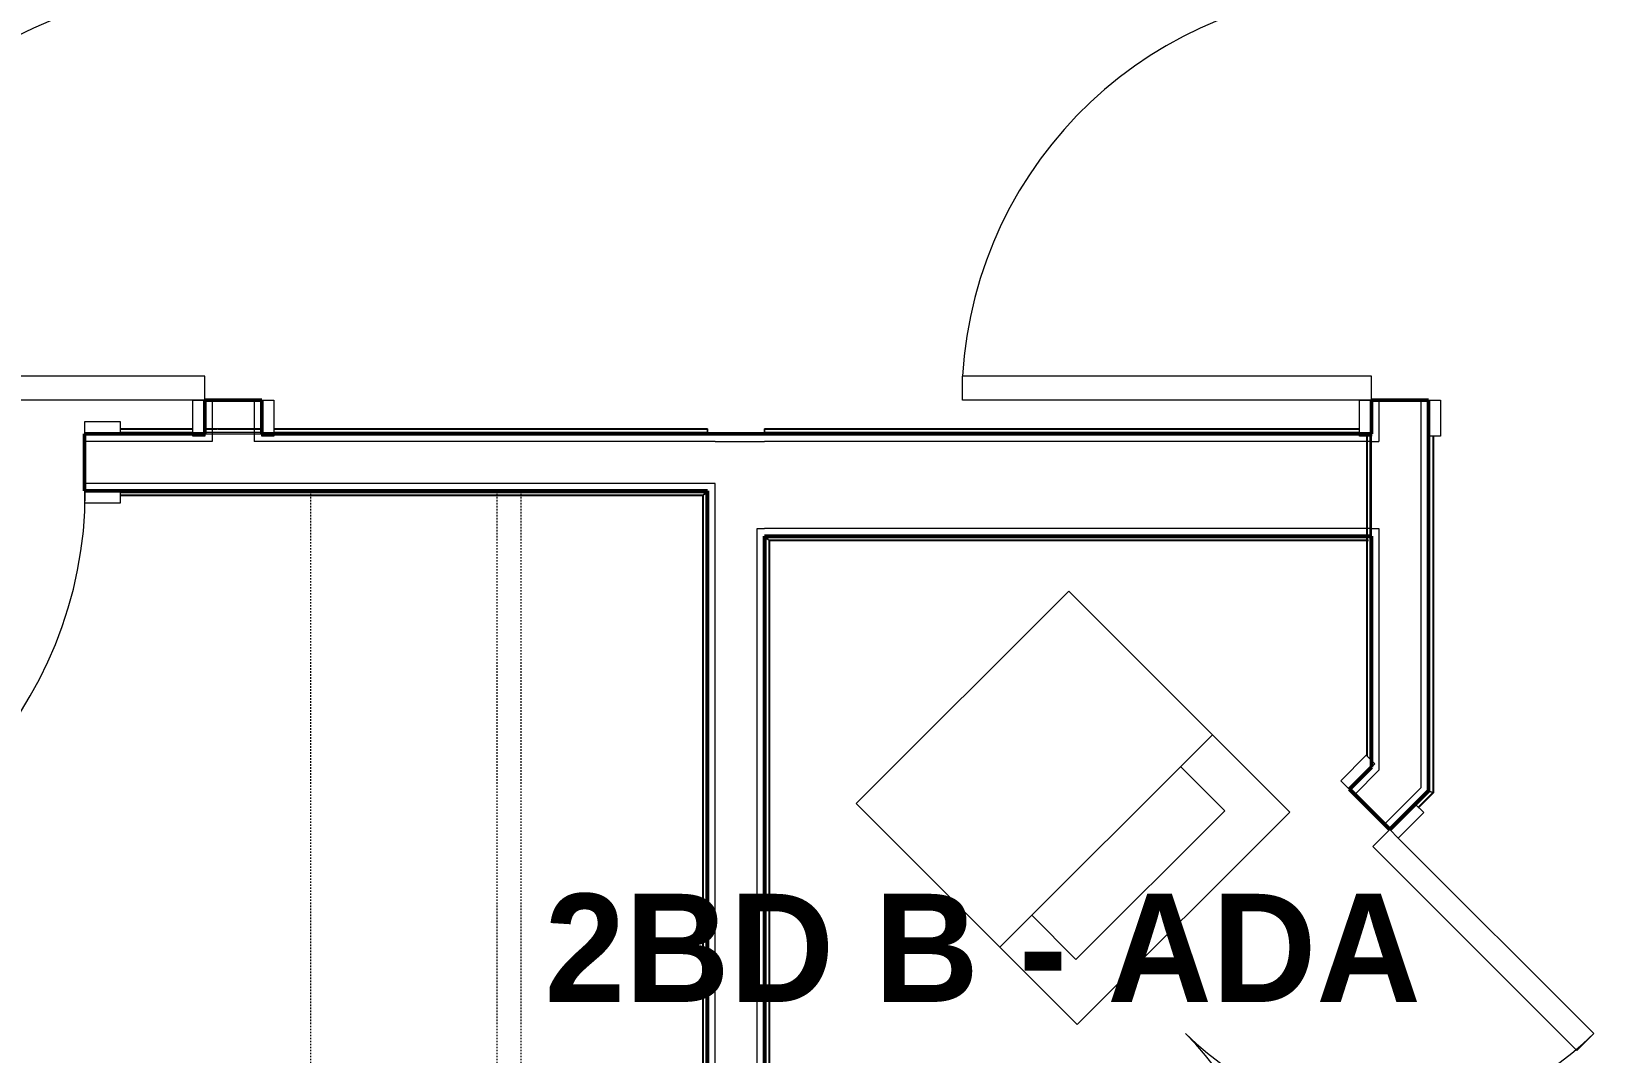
# Model space of a CAD drawing. Header units: inches. Extents: x -4235 to -464, y 9767 to 12347.
# Drawn here: x -2408.5 to -2276.5, y 11889.1 to 11974 of the extents above; entities that cross this region are included whole.
import ezdxf

# ---------------------------------------------------------------- set-up
doc = ezdxf.new("R2010")
doc.units = ezdxf.units.IN
doc.header["$MEASUREMENT"] = 0
doc.linetypes.add('Dash', pattern=[0.25, 0.125, -0.125])
for name, color, linetype, lineweight in [('0-1', 170, 'Continuous', 5), ('0-2', 10, 'Continuous', 9), ('A-AREA-IDEN', 2, 'Continuous', 9), ('A-DOOR-1', 7, 'Continuous', 9), ('A-DOOR-2', 130, 'Continuous', 20), ('A-DOOR-FRAM-1', 130, 'Continuous', 20), ('A-WALL-1', 250, 'Continuous', 50), ('A-WALL-2', 50, 'Continuous', 13), ('A-WALL-3', 10, 'Continuous', 9), ('A-WALL-4', 254, 'Continuous', 9), ('A-WALL-5', 7, 'Continuous', 9), ('I-WALL-1', 250, 'Continuous', 50), ('I-WALL-2', 10, 'Continuous', 9), ('I-WALL-3', 254, 'Continuous', 9), ('I-WALL-4', 7, 'Continuous', 9), ('P-SANR-FIXT-1', 7, 'Continuous', 9), ('Q-CASE-HDLN-1', 7, 'Dash', 9)]:
    doc.layers.add(name, color=color, linetype=linetype, lineweight=lineweight)
doc.styles.add('Century Gothic_B', font='GOTHICB.TTF', dxfattribs={"height": 9})

# ---------------------------------------------------------------- blocks, each defined once
blk = doc.blocks.new('Basic Wall _ INT - W4BØF - _5_8 GYP - 2X4 WOOD_BATT_ - 5_8 GYP_ - ___-2686742-BACKGROUND - 3RD FLOOR')
at = {"layer": 'A-WALL-3'}
for p, q in [((-2292.3, 11910.81), (-2292.32, 11910.82)), ((-2292.12, 11910.73), (-2292.18, 11910.76)), ((-2291.97, 11910.67), (-2292.12, 11910.73)), ((-2291.91, 11910.65), (-2291.97, 11910.67)), ((-2293.42, 11909.72), (-2295.55, 11907.6)), ((-2329.49, 11873.65), (-2331.61, 11871.53)), ((-2408.95, 11794.19), (-2408.95, 11794.16)), ((-2408.95, 11794), (-2408.95, 11793.91)), ((-2408.95, 11793.9), (-2408.95, 11793.7)), ((-2408.95, 11793.7), (-2408.95, 11793.61))]:
    blk.add_line(p, q, dxfattribs=at)
at = {"layer": 'A-WALL-4'}
for p, q in [((-2292.32, 11910.82), (-2293.42, 11909.72)), ((-2293.18, 11909.47), (-2291.97, 11910.67)), ((-2331.61, 11871.53), (-2408.95, 11794.19)), ((-2408.95, 11793.7), (-2331.36, 11871.29))]:
    blk.add_line(p, q, dxfattribs=at)
at = {"layer": 'A-WALL-5'}
for p, q in [((-2293.34, 11909.63), (-2292.2, 11910.77)), ((-2293.13, 11909.42), (-2291.91, 11910.65)), ((-2408.95, 11794.02), (-2331.52, 11871.44)), ((-2408.95, 11793.61), (-2331.32, 11871.24))]:
    blk.add_line(p, q, dxfattribs=at)
at = {"layer": 'A-WALL-5', "flags": 128}
for points in [[(-2292.28, 11910.8), (-2292.26, 11910.79), (-2292.24, 11910.78), (-2292.22, 11910.78), (-2292.21, 11910.77), (-2292.2, 11910.77), (-2292.2, 11910.77)], [(-2292.2, 11910.77), (-2292.18, 11910.76), (-2292.12, 11910.73), (-2292.03, 11910.7), (-2291.91, 11910.65)], [(-2408.95, 11794.02), (-2408.95, 11794.02), (-2408.95, 11794.03), (-2408.95, 11794.05), (-2408.95, 11794.07), (-2408.95, 11794.1), (-2408.95, 11794.13)], [(-2408.95, 11793.61), (-2408.95, 11793.78), (-2408.95, 11793.91), (-2408.95, 11793.99), (-2408.95, 11794.02)]]:
    blk.add_lwpolyline(points, dxfattribs=at)
blk = doc.blocks.new('OD_CW_Closet - OD_CW_Closet-3116680-BACKGROUND - 3RD FLOOR')
at = {"layer": 'Q-CASE-HDLN-1'}
for p, q in [((0.74, -24), (0.74, 9)), ((0.74, 9), (78.86, 9)), ((78.86, 9), (78.86, -24)), ((0.74, -6.5), (78.86, -6.5)), ((0.74, -8.5), (78.86, -8.5)), ((78.86, -24), (0.74, -24))]:
    blk.add_line(p, q, dxfattribs=at)
blk = doc.blocks.new('Basic Wall _ INT - W4BØF - _5_8 GYP - 2X4 WOOD_BATT_ - 5_8 GYP_ - ___-2686743-BACKGROUND - 3RD FLOOR')
at = {"layer": 'A-WALL-3'}
for p, q in [((-2352.65, 11935.42), (-2352.71, 11935.36)), ((-2352.5, 11935.57), (-2352.65, 11935.42)), ((-2352.44, 11935.63), (-2352.5, 11935.57)), ((-2352.3, 11935.77), (-2352.32, 11935.75)), ((-2352.71, 11857.56), (-2352.65, 11857.56)), ((-2352.65, 11857.79), (-2352.65, 11857.67)), ((-2352.65, 11857.62), (-2352.65, 11857.56)), ((-2352.58, 11857.56), (-2352.52, 11857.56)), ((-2352.32, 11857.56), (-2352.3, 11857.56))]:
    blk.add_line(p, q, dxfattribs=at)
at = {"layer": 'A-WALL-4'}
for p, q in [((-2352.65, 11935.42), (-2352.65, 11857.79)), ((-2352.3, 11857.56), (-2352.3, 11935.77)), ((-2352.71, 11857.73), (-2352.71, 11857.61)), ((-2352.62, 11857.56), (-2352.71, 11857.56)), ((-2352.52, 11857.56), (-2352.58, 11857.56)), ((-2352.42, 11857.56), (-2352.44, 11857.56)), ((-2352.36, 11857.56), (-2352.42, 11857.56))]:
    blk.add_line(p, q, dxfattribs=at)
at = {"layer": 'A-WALL-5'}
for p, q in [((-2352.71, 11935.36), (-2352.71, 11857.73)), ((-2352.42, 11935.65), (-2352.42, 11857.56)), ((-2352.34, 11935.73), (-2352.3, 11935.77)), ((-2352.34, 11857.56), (-2352.36, 11857.56)), ((-2352.3, 11857.56), (-2352.34, 11857.56))]:
    blk.add_line(p, q, dxfattribs=at)
at = {"layer": 'A-WALL-5', "flags": 128}
for points in [[(-2352.71, 11935.36), (-2352.59, 11935.48), (-2352.5, 11935.57), (-2352.44, 11935.63), (-2352.42, 11935.65)], [(-2352.42, 11935.65), (-2352.42, 11935.65), (-2352.41, 11935.66), (-2352.4, 11935.67), (-2352.38, 11935.69), (-2352.36, 11935.71), (-2352.34, 11935.73)]]:
    blk.add_lwpolyline(points, dxfattribs=at)
blk = doc.blocks.new('Basic Wall _ INT - W4BØF - _5_8 GYP - 2X4 WOOD_BATT_ - 5_8 GYP_ - ___-2686744-BACKGROUND - 3RD FLOOR')
at = {"layer": 'A-WALL-3'}
for p, q in [((-2347.52, 11932), (-2347.55, 11932.02)), ((-2347.35, 11931.82), (-2347.41, 11931.88)), ((-2347.2, 11931.67), (-2347.34, 11931.82)), ((-2347.14, 11931.61), (-2347.2, 11931.67)), ((-2347.55, 11862.31), (-2347.52, 11862.31)), ((-2347.41, 11862.31), (-2347.35, 11862.31)), ((-2347.34, 11862.31), (-2347.2, 11862.31)), ((-2347.2, 11863.25), (-2347.2, 11863.11)), ((-2347.2, 11863.08), (-2347.2, 11862.97)), ((-2347.2, 11862.95), (-2347.2, 11862.88)), ((-2347.2, 11862.72), (-2347.2, 11862.66)), ((-2347.2, 11862.64), (-2347.2, 11862.31)), ((-2347.2, 11862.31), (-2347.14, 11862.31))]:
    blk.add_line(p, q, dxfattribs=at)
at = {"layer": 'A-WALL-4'}
for p, q in [((-2347.55, 11862.31), (-2347.55, 11932.02)), ((-2347.2, 11931.67), (-2347.2, 11863.25)), ((-2347.51, 11862.31), (-2347.55, 11862.31)), ((-2347.45, 11862.31), (-2347.51, 11862.31)), ((-2347.43, 11862.31), (-2347.45, 11862.31)), ((-2347.42, 11862.31), (-2347.43, 11862.31)), ((-2347.42, 11862.31), (-2347.42, 11862.43)), ((-2347.25, 11862.31), (-2347.42, 11862.31)), ((-2347.14, 11862.31), (-2347.25, 11862.31)), ((-2347.14, 11863.31), (-2347.14, 11863.17)), ((-2347.14, 11863.14), (-2347.14, 11863.03)), ((-2347.14, 11863.01), (-2347.14, 11862.94)), ((-2347.14, 11862.78), (-2347.14, 11862.72)), ((-2347.14, 11862.7), (-2347.14, 11862.31))]:
    blk.add_line(p, q, dxfattribs=at)
at = {"layer": 'A-WALL-5'}
for p, q in [((-2347.42, 11862.43), (-2347.42, 11931.9)), ((-2347.14, 11931.61), (-2347.14, 11863.31))]:
    blk.add_line(p, q, dxfattribs=at)
at = {"layer": 'A-WALL-5', "flags": 128}
for points in [[(-2347.51, 11931.98), (-2347.48, 11931.96), (-2347.46, 11931.94), (-2347.45, 11931.92), (-2347.43, 11931.91), (-2347.43, 11931.9), (-2347.42, 11931.9)], [(-2347.42, 11931.9), (-2347.4, 11931.88), (-2347.35, 11931.82), (-2347.25, 11931.73), (-2347.14, 11931.61)]]:
    blk.add_lwpolyline(points, dxfattribs=at)
blk = doc.blocks.new('Stacked Washer and Dryer - 26_x25_ - Private-1372850-BACKGROUND - 3RD FLOOR')
at = {"layer": 'P-SANR-FIXT-1'}
for p, q in [((0, 12.5), (26, 12.5)), ((0, 12.5), (0, -12.5)), ((16.90625, -12.5), (16.90625, 12.5)), ((26, 12.5), (26, -12.5)), ((22.09375, 8.75), (16.90625, 8.75)), ((22.09375, -8.75), (22.09375, 8.75)), ((16.90625, -8.75), (22.09375, -8.75)), ((26, -12.5), (0, -12.5))]:
    blk.add_line(p, q, dxfattribs=at)
blk = doc.blocks.new('SWING - DOUBLE - FLUSH - 4-0 x 6-8 - DUMMY-3207495-BACKGROUND - 3RD FLOOR')
at = {"layer": 'A-DOOR-1'}
for p, q in [((-27, 2.375), (-27, 3.375)), ((-27, 3.375), (-24, 3.375)), ((-24, 3.375), (-24, 2.375)), ((24, 2.375), (24, 3.375)), ((24, 3.375), (27, 3.375)), ((27, 3.375), (27, 2.375)), ((-24, 2.375), (-27, 2.375)), ((27, 2.375), (24, 2.375)), ((-27, -2.375), (-24, -2.375)), ((-27, -3.375), (-27, -2.375)), ((-24, -2.375), (-24, -3.375)), ((24, -2.375), (27, -2.375)), ((24, -3.375), (24, -2.375)), ((27, -2.375), (27, -3.375)), ((-24, -3.375), (-27, -3.375)), ((27, -3.375), (24, -3.375))]:
    blk.add_line(p, q, dxfattribs=at)
for centre, start, end in [((-24, -2.375), 270, 0), ((24, -2.375), 180, 270)]:
    blk.add_arc(centre, 24, start, end, dxfattribs=at)
at = {"layer": 'A-DOOR-2'}
for p, q in [((-22, -2.375), (-24, -2.375)), ((-22, -26.375), (-22, -2.375)), ((22, -2.375), (24, -2.375)), ((22, -26.375), (22, -2.375)), ((-24, -3.375), (-24, -26.375)), ((24, -3.375), (24, -26.375)), ((-24, -26.375), (-22, -26.375)), ((24, -26.375), (22, -26.375))]:
    blk.add_line(p, q, dxfattribs=at)
blk = doc.blocks.new('SWING - SINGLE - FLUSH - 2-10 x 6-8 - PRIVACY-3199405-BACKGROUND - 3RD FLOOR')
at = {"layer": 'A-DOOR-1'}
blk.add_arc((17, -2.37), 34.07, 180, 266.6343, dxfattribs=at)
at = {"layer": 'A-DOOR-2'}
for p, q in [((15, -2.37), (15, -36.38)), ((17, -2.37), (15, -2.37)), ((17, -2.37), (17, -36.38)), ((17, -36.38), (15, -36.38))]:
    blk.add_line(p, q, dxfattribs=at)
at = {"layer": 'A-DOOR-FRAM-1'}
for p, q in [((-20, 2.38), (-20, 3.38)), ((-20, 3.38), (-17, 3.38)), ((-17, 3.38), (-17, 2.38)), ((17, 2.38), (17, 3.38)), ((17, 3.38), (20, 3.38)), ((20, 3.38), (20, 2.38)), ((-17, 2.38), (-20, 2.38)), ((20, 2.38), (17, 2.38)), ((-20, -2.37), (-17, -2.37)), ((-20, -3.37), (-20, -2.37)), ((-17, -2.37), (-17, -3.37)), ((17, -2.37), (20, -2.37)), ((17, -3.37), (17, -2.37)), ((20, -2.37), (20, -3.37)), ((-17, -3.37), (-20, -3.37)), ((20, -3.37), (17, -3.37))]:
    blk.add_line(p, q, dxfattribs=at)
blk = doc.blocks.new('Basic Wall _ INT - W4BØF - _5_8 GYP - 2X4 WOOD_BATT_ - 5_8 GYP_ - ___-2694719-BACKGROUND - 3RD FLOOR')
at = {"layer": 'A-WALL-3'}
for p, q in [((-2404.12, 11940.52), (-2401.12, 11940.52)), ((-2393.1, 11940.88), (-2394.12, 11940.88)), ((-2394.12, 11940.52), (-2389.37, 11940.52)), ((-2389.37, 11940.88), (-2393.06, 11940.88))]:
    blk.add_line(p, q, dxfattribs=at)
at = {"layer": 'A-WALL-4'}
for p, q in [((-2395.12, 11940.88), (-2401.12, 11940.88)), ((-2401.12, 11940.52), (-2395.12, 11940.52)), ((-2389.37, 11940.94), (-2394.12, 11940.94)), ((-2390, 11940.65), (-2394.1, 11940.65)), ((-2389.37, 11940.65), (-2389.97, 11940.65)), ((-2352.3, 11940.88), (-2388.37, 11940.88)), ((-2388.37, 11940.52), (-2352.3, 11940.52)), ((-2352.3, 11940.88), (-2352.3, 11940.94)), ((-2352.3, 11940.73), (-2352.3, 11940.88)), ((-2352.3, 11940.66), (-2352.3, 11940.73)), ((-2352.3, 11940.52), (-2352.3, 11940.55))]:
    blk.add_line(p, q, dxfattribs=at)
at = {"layer": 'A-WALL-5'}
for p, q in [((-2395.12, 11940.94), (-2401.12, 11940.94)), ((-2395.12, 11940.65), (-2401.12, 11940.65)), ((-2352.3, 11940.94), (-2388.37, 11940.94)), ((-2352.3, 11940.65), (-2388.37, 11940.65)), ((-2352.3, 11940.94), (-2352.3, 11940.65)), ((-2352.3, 11940.65), (-2352.3, 11940.57)), ((-2352.3, 11940.57), (-2352.3, 11940.52))]:
    blk.add_line(p, q, dxfattribs=at)
blk = doc.blocks.new('Basic Wall _ INT - W4BØF - _5_8 GYP - 2X4 WOOD_BATT_ - 5_8 GYP_ - ___-2694720-BACKGROUND - 3RD FLOOR')
at = {"layer": 'A-WALL-3'}
for p, q in [((-2451.57, 11935.77), (-2446.82, 11935.77)), ((-2450.95, 11935.42), (-2451.57, 11935.42)), ((-2447.46, 11935.42), (-2450.94, 11935.42)), ((-2446.83, 11935.42), (-2447.45, 11935.42)), ((-2446.62, 11935.42), (-2446.68, 11935.42)), ((-2446.53, 11935.42), (-2446.62, 11935.42)), ((-2446.41, 11935.42), (-2446.53, 11935.42)), ((-2441.12, 11935.77), (-2438.12, 11935.77)), ((-2404.12, 11935.77), (-2401.12, 11935.77)), ((-2352.71, 11935.36), (-2352.65, 11935.42)), ((-2352.65, 11935.42), (-2352.5, 11935.57)), ((-2352.5, 11935.57), (-2352.44, 11935.63)), ((-2352.32, 11935.75), (-2352.3, 11935.77))]:
    blk.add_line(p, q, dxfattribs=at)
at = {"layer": 'A-WALL-4'}
for p, q in [((-2451.57, 11935.65), (-2450.95, 11935.65)), ((-2450.95, 11935.36), (-2451.57, 11935.36)), ((-2450.95, 11935.65), (-2447.48, 11935.65)), ((-2447.46, 11935.36), (-2450.94, 11935.36)), ((-2447.45, 11935.65), (-2446.83, 11935.65)), ((-2446.83, 11935.36), (-2447.45, 11935.36)), ((-2446.82, 11935.77), (-2441.12, 11935.77)), ((-2446.62, 11935.36), (-2446.68, 11935.36)), ((-2446.53, 11935.36), (-2446.62, 11935.36)), ((-2446.41, 11935.36), (-2446.53, 11935.36)), ((-2441.12, 11935.42), (-2446.41, 11935.42)), ((-2401.12, 11935.77), (-2352.3, 11935.77)), ((-2352.65, 11935.42), (-2401.12, 11935.42))]:
    blk.add_line(p, q, dxfattribs=at)
at = {"layer": 'A-WALL-5'}
for p, q in [((-2446.83, 11935.65), (-2441.12, 11935.65)), ((-2441.12, 11935.36), (-2446.41, 11935.36)), ((-2401.12, 11935.65), (-2352.42, 11935.65)), ((-2352.71, 11935.36), (-2401.12, 11935.36)), ((-2352.3, 11935.77), (-2352.34, 11935.73))]:
    blk.add_line(p, q, dxfattribs=at)
at = {"layer": 'A-WALL-5', "flags": 128}
for points in [[(-2352.42, 11935.65), (-2352.44, 11935.63), (-2352.5, 11935.57), (-2352.59, 11935.48), (-2352.71, 11935.36)], [(-2352.34, 11935.73), (-2352.36, 11935.71), (-2352.38, 11935.69), (-2352.4, 11935.67), (-2352.41, 11935.66), (-2352.42, 11935.65), (-2352.42, 11935.65)]]:
    blk.add_lwpolyline(points, dxfattribs=at)
blk = doc.blocks.new('SWING - SINGLE - FLUSH - 2-10 x 6-8 - PASSAGE-3199424-BACKGROUND - 3RD FLOOR')
at = {"layer": 'A-DOOR-1'}
blk.add_arc((17, 2.37), 34.07, 93.3657, 180, dxfattribs=at)
at = {"layer": 'A-DOOR-2'}
for p, q in [((15, 2.37), (15, 36.38)), ((17, 36.38), (15, 36.38)), ((17, 2.37), (17, 36.38)), ((17, 2.37), (15, 2.37))]:
    blk.add_line(p, q, dxfattribs=at)
at = {"layer": 'A-DOOR-FRAM-1'}
for p, q in [((-17, 3.37), (-20, 3.37)), ((-20, 3.37), (-20, 2.37)), ((-17, 2.37), (-17, 3.37)), ((20, 3.37), (17, 3.37)), ((17, 3.37), (17, 2.37)), ((20, 2.37), (20, 3.37)), ((-20, 2.37), (-17, 2.37)), ((17, 2.37), (20, 2.37)), ((-17, -2.38), (-20, -2.38)), ((-20, -2.38), (-20, -3.38)), ((-17, -3.38), (-17, -2.38)), ((20, -2.38), (17, -2.38)), ((17, -2.38), (17, -3.38)), ((20, -3.38), (20, -2.38)), ((-20, -3.38), (-17, -3.38)), ((17, -3.38), (20, -3.38))]:
    blk.add_line(p, q, dxfattribs=at)
blk = doc.blocks.new('Basic Wall _ INT - W4BØF - _5_8 GYP - 2X4 WOOD_BATT_ - 5_8 GYP_ - ___-2694739-BACKGROUND - 3RD FLOOR')
at = {"layer": 'A-WALL-3'}
for p, q in [((-2292.32, 11940.33), (-2292.32, 11943.33)), ((-2292.32, 11910.82), (-2292.3, 11910.81)), ((-2292.18, 11910.76), (-2292.12, 11910.73)), ((-2292.12, 11910.73), (-2291.97, 11910.67)), ((-2291.97, 11910.67), (-2291.91, 11910.65))]:
    blk.add_line(p, q, dxfattribs=at)
at = {"layer": 'A-WALL-4'}
for p, q in [((-2292.32, 11910.82), (-2292.32, 11940.33)), ((-2291.97, 11940.33), (-2291.97, 11910.67))]:
    blk.add_line(p, q, dxfattribs=at)
at = {"layer": 'A-WALL-5'}
for p, q in [((-2292.2, 11910.77), (-2292.2, 11940.33)), ((-2291.91, 11940.33), (-2291.91, 11910.65))]:
    blk.add_line(p, q, dxfattribs=at)
at = {"layer": 'A-WALL-5', "flags": 128}
for points in [[(-2292.2, 11910.77), (-2292.2, 11910.77), (-2292.21, 11910.77), (-2292.22, 11910.78), (-2292.24, 11910.78), (-2292.26, 11910.79), (-2292.28, 11910.8)], [(-2291.91, 11910.65), (-2292.03, 11910.7), (-2292.12, 11910.73), (-2292.18, 11910.76), (-2292.2, 11910.77)]]:
    blk.add_lwpolyline(points, dxfattribs=at)
blk = doc.blocks.new('Basic Wall _ INT - W4BØF - _5_8 GYP - 2X4 WOOD_BATT_ - 5_8 GYP_ - ___-2694740-BACKGROUND - 3RD FLOOR')
at = {"layer": 'A-WALL-3'}
for p, q in [((-2297.42, 11940.33), (-2297.42, 11932.02)), ((-2297.07, 11932.02), (-2297.07, 11940.33)), ((-2297.42, 11931.88), (-2297.42, 11931.82)), ((-2297.42, 11931.82), (-2297.42, 11931.73)), ((-2297.42, 11931.73), (-2297.42, 11931.61))]:
    blk.add_line(p, q, dxfattribs=at)
at = {"layer": 'A-WALL-4'}
for p, q in [((-2297.49, 11940.33), (-2297.49, 11932.02)), ((-2297.2, 11940.33), (-2297.2, 11939.9)), ((-2297.2, 11939.88), (-2297.2, 11932.02)), ((-2297.49, 11931.88), (-2297.49, 11931.82)), ((-2297.49, 11931.82), (-2297.49, 11931.73)), ((-2297.49, 11931.73), (-2297.49, 11931.61)), ((-2297.42, 11931.61), (-2297.42, 11913.72)), ((-2297.07, 11913.37), (-2297.07, 11932.02))]:
    blk.add_line(p, q, dxfattribs=at)
at = {"layer": 'A-WALL-5'}
for p, q in [((-2297.49, 11931.61), (-2297.49, 11913.78)), ((-2297.2, 11932.02), (-2297.2, 11913.49))]:
    blk.add_line(p, q, dxfattribs=at)
blk = doc.blocks.new('Basic Wall _ INT - W8BØF - _5_8 GYP - 2X8 WOOD_BATT_ - 5_8 GYP_ - ___-2699239-BACKGROUND - 3RD FLOOR')
at = {"layer": 'I-WALL-3'}
for p, q in [((-2347.55, 11940.94), (-2347.55, 11940.88)), ((-2347.55, 11940.88), (-2347.55, 11940.73)), ((-2298.07, 11940.88), (-2347.55, 11940.88)), ((-2347.55, 11940.73), (-2347.55, 11940.66)), ((-2347.55, 11940.55), (-2347.55, 11940.52)), ((-2347.55, 11940.52), (-2298.07, 11940.52))]:
    blk.add_line(p, q, dxfattribs=at)
at = {"layer": 'I-WALL-4'}
for p, q in [((-2347.55, 11940.65), (-2347.55, 11940.94)), ((-2298.07, 11940.94), (-2347.55, 11940.94)), ((-2298.07, 11940.65), (-2347.55, 11940.65)), ((-2347.55, 11940.57), (-2347.55, 11940.65)), ((-2347.55, 11940.52), (-2347.55, 11940.57))]:
    blk.add_line(p, q, dxfattribs=at)
blk = doc.blocks.new('Basic Wall _ INT - W8BØF - _5_8 GYP - 2X8 WOOD_BATT_ - 5_8 GYP_ - ___-2704621-BACKGROUND - 3RD FLOOR')
at = {"layer": 'I-WALL-2'}
for p, q in [((-2347.55, 11932.02), (-2347.52, 11932)), ((-2347.41, 11931.88), (-2347.35, 11931.82)), ((-2347.34, 11931.82), (-2347.2, 11931.67)), ((-2347.2, 11931.67), (-2347.14, 11931.61)), ((-2297.31, 11931.67), (-2297.49, 11931.67)), ((-2297.07, 11932), (-2297.07, 11932.02)), ((-2297.07, 11931.96), (-2297.07, 11931.9)), ((-2297.07, 11931.9), (-2297.07, 11931.61)), ((-2297.07, 11931.82), (-2297.07, 11931.88)), ((-2297.07, 11931.67), (-2297.07, 11931.82)), ((-2297.07, 11931.61), (-2297.07, 11931.67))]:
    blk.add_line(p, q, dxfattribs=at)
at = {"layer": 'I-WALL-3'}
for p, q in [((-2347.55, 11932.02), (-2297.07, 11932.02)), ((-2297.49, 11931.67), (-2347.2, 11931.67)), ((-2297.31, 11931.61), (-2297.49, 11931.61)), ((-2297.07, 11932.02), (-2297.07, 11931.98)), ((-2297.07, 11931.98), (-2297.07, 11931.96))]:
    blk.add_line(p, q, dxfattribs=at)
at = {"layer": 'I-WALL-4'}
for p, q in [((-2347.51, 11931.98), (-2347.55, 11932.02)), ((-2347.42, 11931.9), (-2297.07, 11931.9)), ((-2297.49, 11931.61), (-2347.14, 11931.61))]:
    blk.add_line(p, q, dxfattribs=at)
at = {"layer": 'I-WALL-4', "flags": 128}
for points in [[(-2347.42, 11931.9), (-2347.43, 11931.9), (-2347.43, 11931.91), (-2347.45, 11931.92), (-2347.46, 11931.94), (-2347.48, 11931.96), (-2347.51, 11931.98)], [(-2347.14, 11931.61), (-2347.25, 11931.73), (-2347.35, 11931.82), (-2347.4, 11931.88), (-2347.42, 11931.9)]]:
    blk.add_lwpolyline(points, dxfattribs=at)
blk = doc.blocks.new('CTR - 1st Phase - Unit Layouts_rvt-2-BACKGROUND - 3RD FLOOR')
at = {"layer": 'A-WALL-1'}
for p, q in [((-2389.37, 11943.33), (-2394.12, 11943.33)), ((-2394.12, 11943.33), (-2394.12, 11940.52)), ((-2389.37, 11940.52), (-2389.37, 11943.33)), ((-2292.32, 11943.33), (-2297.07, 11943.33)), ((-2297.07, 11943.33), (-2297.07, 11940.52)), ((-2292.32, 11917.53), (-2292.32, 11943.33)), ((-2394.12, 11940.52), (-2404.12, 11940.52)), ((-2404.12, 11940.52), (-2404.12, 11935.77)), ((-2352.3, 11940.52), (-2389.37, 11940.52)), ((-2351.67, 11940.52), (-2352.3, 11940.52)), ((-2347.55, 11940.52), (-2351.67, 11940.52)), ((-2404.12, 11935.77), (-2352.3, 11935.77)), ((-2352.3, 11935.77), (-2352.3, 11857.56)), ((-2347.55, 11862.31), (-2347.55, 11932.02)), ((-2297.07, 11932.02), (-2297.07, 11912.78)), ((-2292.32, 11911.7), (-2292.32, 11917.53)), ((-2297.07, 11912.78), (-2298.9, 11910.95)), ((-2292.32, 11910.82), (-2292.32, 11911.7)), ((-2298.9, 11910.95), (-2295.55, 11907.6)), ((-2295.55, 11907.6), (-2292.32, 11910.82))]:
    blk.add_line(p, q, dxfattribs=at)
at = {"layer": 'A-WALL-2'}
for p, q in [((-2393.5, 11943.33), (-2393.5, 11940.52)), ((-2390, 11943.33), (-2390, 11940.52)), ((-2296.45, 11943.33), (-2296.45, 11939.9)), ((-2292.95, 11943.33), (-2292.95, 11916.91)), ((-2393.5, 11940.52), (-2393.5, 11939.9)), ((-2390, 11940.52), (-2390, 11939.9)), ((-2393.5, 11939.9), (-2404.12, 11939.9)), ((-2352.3, 11939.9), (-2390, 11939.9)), ((-2351.67, 11939.9), (-2352.3, 11939.9)), ((-2351.67, 11939.9), (-2348.17, 11939.9)), ((-2348.17, 11939.9), (-2347.55, 11939.9)), ((-2297.07, 11939.9), (-2347.55, 11939.9)), ((-2297.07, 11939.9), (-2296.45, 11939.9)), ((-2352.3, 11936.4), (-2404.12, 11936.4)), ((-2351.67, 11936.4), (-2352.3, 11936.4)), ((-2351.67, 11858.18), (-2351.67, 11936.4)), ((-2348.17, 11861.68), (-2348.17, 11932.65)), ((-2348.17, 11932.65), (-2347.55, 11932.65)), ((-2297.07, 11932.65), (-2347.55, 11932.65)), ((-2297.07, 11932.65), (-2296.45, 11932.65)), ((-2296.45, 11932.65), (-2296.45, 11913.41)), ((-2292.95, 11916.91), (-2292.95, 11916.03)), ((-2292.95, 11916.03), (-2292.95, 11911.08)), ((-2296.45, 11912.53), (-2298.46, 11910.51)), ((-2296.45, 11913.41), (-2296.45, 11912.53)), ((-2292.95, 11911.08), (-2295.99, 11908.04))]:
    blk.add_line(p, q, dxfattribs=at)
at = {"layer": 'A-WALL-3'}
for p, q in [((-2292.32, 11940.33), (-2292.32, 11943.33)), ((-2401.12, 11940.52), (-2404.12, 11940.52)), ((-2395.12, 11940.52), (-2401.12, 11940.52)), ((-2352.3, 11940.52), (-2388.37, 11940.52)), ((-2292.32, 11917.53), (-2292.32, 11940.33)), ((-2404.12, 11935.77), (-2401.12, 11935.77)), ((-2401.12, 11935.77), (-2352.3, 11935.77)), ((-2352.3, 11935.77), (-2352.3, 11858.14)), ((-2347.55, 11862.89), (-2347.55, 11932.02)), ((-2297.07, 11931.88), (-2297.07, 11931.61)), ((-2297.07, 11931.61), (-2297.07, 11913.37)), ((-2292.32, 11917.53), (-2292.32, 11910.82)), ((-2293.42, 11909.72), (-2292.32, 11910.82)), ((-2295.55, 11907.6), (-2293.42, 11909.72))]:
    blk.add_line(p, q, dxfattribs=at)
at = {"layer": 'A-WALL-4'}
for p, q in [((-2394.12, 11943.33), (-2389.37, 11943.33)), ((-2297.07, 11943.33), (-2292.32, 11943.33)), ((-2404.12, 11935.77), (-2404.12, 11940.52)), ((-2352.3, 11940.52), (-2347.55, 11940.52)), ((-2295.55, 11907.6), (-2298.9, 11910.95))]:
    blk.add_line(p, q, dxfattribs=at)
at = {"layer": 'I-WALL-1'}
for p, q in [((-2297.07, 11940.52), (-2347.55, 11940.52)), ((-2347.55, 11932.02), (-2297.07, 11932.02))]:
    blk.add_line(p, q, dxfattribs=at)
at = {"layer": 'I-WALL-2'}
for p, q in [((-2298.07, 11940.52), (-2347.55, 11940.52)), ((-2347.55, 11932.02), (-2297.49, 11932.02)), ((-2297.49, 11932.02), (-2297.31, 11932.02))]:
    blk.add_line(p, q, dxfattribs=at)
at = {"layer": '0-2'}
for name in ['Basic Wall _ INT - W4BØF - _5_8 GYP - 2X4 WOOD_BATT_ - 5_8 GYP_ - ___-2694740-BACKGROUND - 3RD FLOOR', 'Basic Wall _ INT - W4BØF - _5_8 GYP - 2X4 WOOD_BATT_ - 5_8 GYP_ - ___-2694739-BACKGROUND - 3RD FLOOR', 'Basic Wall _ INT - W4BØF - _5_8 GYP - 2X4 WOOD_BATT_ - 5_8 GYP_ - ___-2694719-BACKGROUND - 3RD FLOOR', 'Basic Wall _ INT - W8BØF - _5_8 GYP - 2X8 WOOD_BATT_ - 5_8 GYP_ - ___-2699239-BACKGROUND - 3RD FLOOR', 'Basic Wall _ INT - W4BØF - _5_8 GYP - 2X4 WOOD_BATT_ - 5_8 GYP_ - ___-2694720-BACKGROUND - 3RD FLOOR', 'Basic Wall _ INT - W4BØF - _5_8 GYP - 2X4 WOOD_BATT_ - 5_8 GYP_ - ___-2686743-BACKGROUND - 3RD FLOOR', 'Basic Wall _ INT - W4BØF - _5_8 GYP - 2X4 WOOD_BATT_ - 5_8 GYP_ - ___-2686744-BACKGROUND - 3RD FLOOR', 'Basic Wall _ INT - W8BØF - _5_8 GYP - 2X8 WOOD_BATT_ - 5_8 GYP_ - ___-2704621-BACKGROUND - 3RD FLOOR', 'Basic Wall _ INT - W4BØF - _5_8 GYP - 2X4 WOOD_BATT_ - 5_8 GYP_ - ___-2686742-BACKGROUND - 3RD FLOOR']:
    blk.add_blockref(name, (0, 0), dxfattribs=at)
for name, p, rotation in [('SWING - SINGLE - FLUSH - 2-10 x 6-8 - PRIVACY-3199405-BACKGROUND - 3RD FLOOR', (-2391.75, 11960.33), 269.9999999999463), ('SWING - SINGLE - FLUSH - 2-10 x 6-8 - PRIVACY-3199405-BACKGROUND - 3RD FLOOR', (-2294.7, 11960.33), 270.0000000000201), ('SWING - SINGLE - FLUSH - 2-10 x 6-8 - PASSAGE-3199424-BACKGROUND - 3RD FLOOR', (-2421.12, 11938.15), 180), ('OD_CW_Closet - OD_CW_Closet-3116680-BACKGROUND - 3RD FLOOR', (-2376.3, 11856.91), 89.99999999999912), ('Stacked Washer and Dryer - 26_x25_ - Private-1372850-BACKGROUND - 3RD FLOOR', (-2331.08, 11918.6), 315.000000000118), ('SWING - DOUBLE - FLUSH - 4-0 x 6-8 - DUMMY-3207495-BACKGROUND - 3RD FLOOR', (-2314.2, 11892.3), 45.00000000009029)]:
    blk.add_blockref(name, p, dxfattribs=dict(at, rotation=rotation))

msp = doc.modelspace()

# ---------------------------------------------------------------- block references
at = {"layer": '0-1'}
msp.add_blockref('CTR - 1st Phase - Unit Layouts_rvt-2-BACKGROUND - 3RD FLOOR', (0, 0), dxfattribs=at)

# ---------------------------------------------------------------- texts
at = {"layer": 'A-AREA-IDEN', "insert": (-2365.84, 11902.25), "char_height": 9, "width": 90.9, "attachment_point": 1, "style": 'Century Gothic_B'}
msp.add_mtext('2BD B - ADA', dxfattribs=at)

doc.saveas('drawing.dxf')
